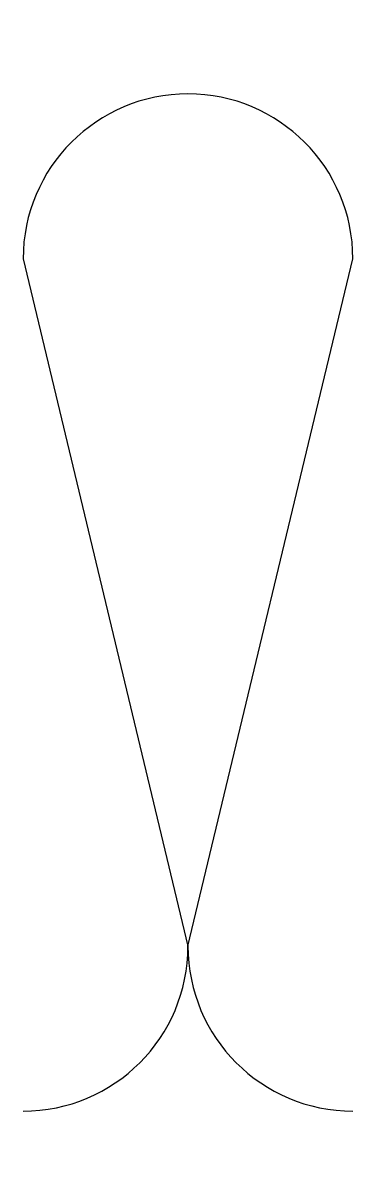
# Model space of a CAD drawing. Header units: millimetres. Extents: x -49 to 49, y -170 to 171.
import ezdxf

# ---------------------------------------------------------------- set-up
doc = ezdxf.new("R2010")
doc.units = ezdxf.units.MM

# ---------------------------------------------------------------- blocks, each defined once
blk = doc.blocks.new('$LinePat$岩棉板')
at = {"color": 0}
for p, q in [((-12, 25), (0, -25)), ((0, -25), (12, 25))]:
    blk.add_line(p, q, dxfattribs=at)
for centre, start, end in [((0, 25), 0, 180), ((-12, -25), 270, 0), ((12, -25), 180, 270)]:
    blk.add_arc(centre, 12, start, end, dxfattribs=at)
at = {"layer": 'Defpoints'}
blk.add_point((-12, 42.148), dxfattribs=at)
at = {"layer": 'Defpoints', "color": 0}
blk.add_point((12, -42), dxfattribs=at)

msp = doc.modelspace()

# ---------------------------------------------------------------- block references
at = {"xscale": 4.054054054054054, "yscale": 4.054054054054054, "zscale": 4.054054054054054}
msp.add_blockref('$LinePat$岩棉板', (0, 0), dxfattribs=at)

doc.saveas('drawing.dxf')
